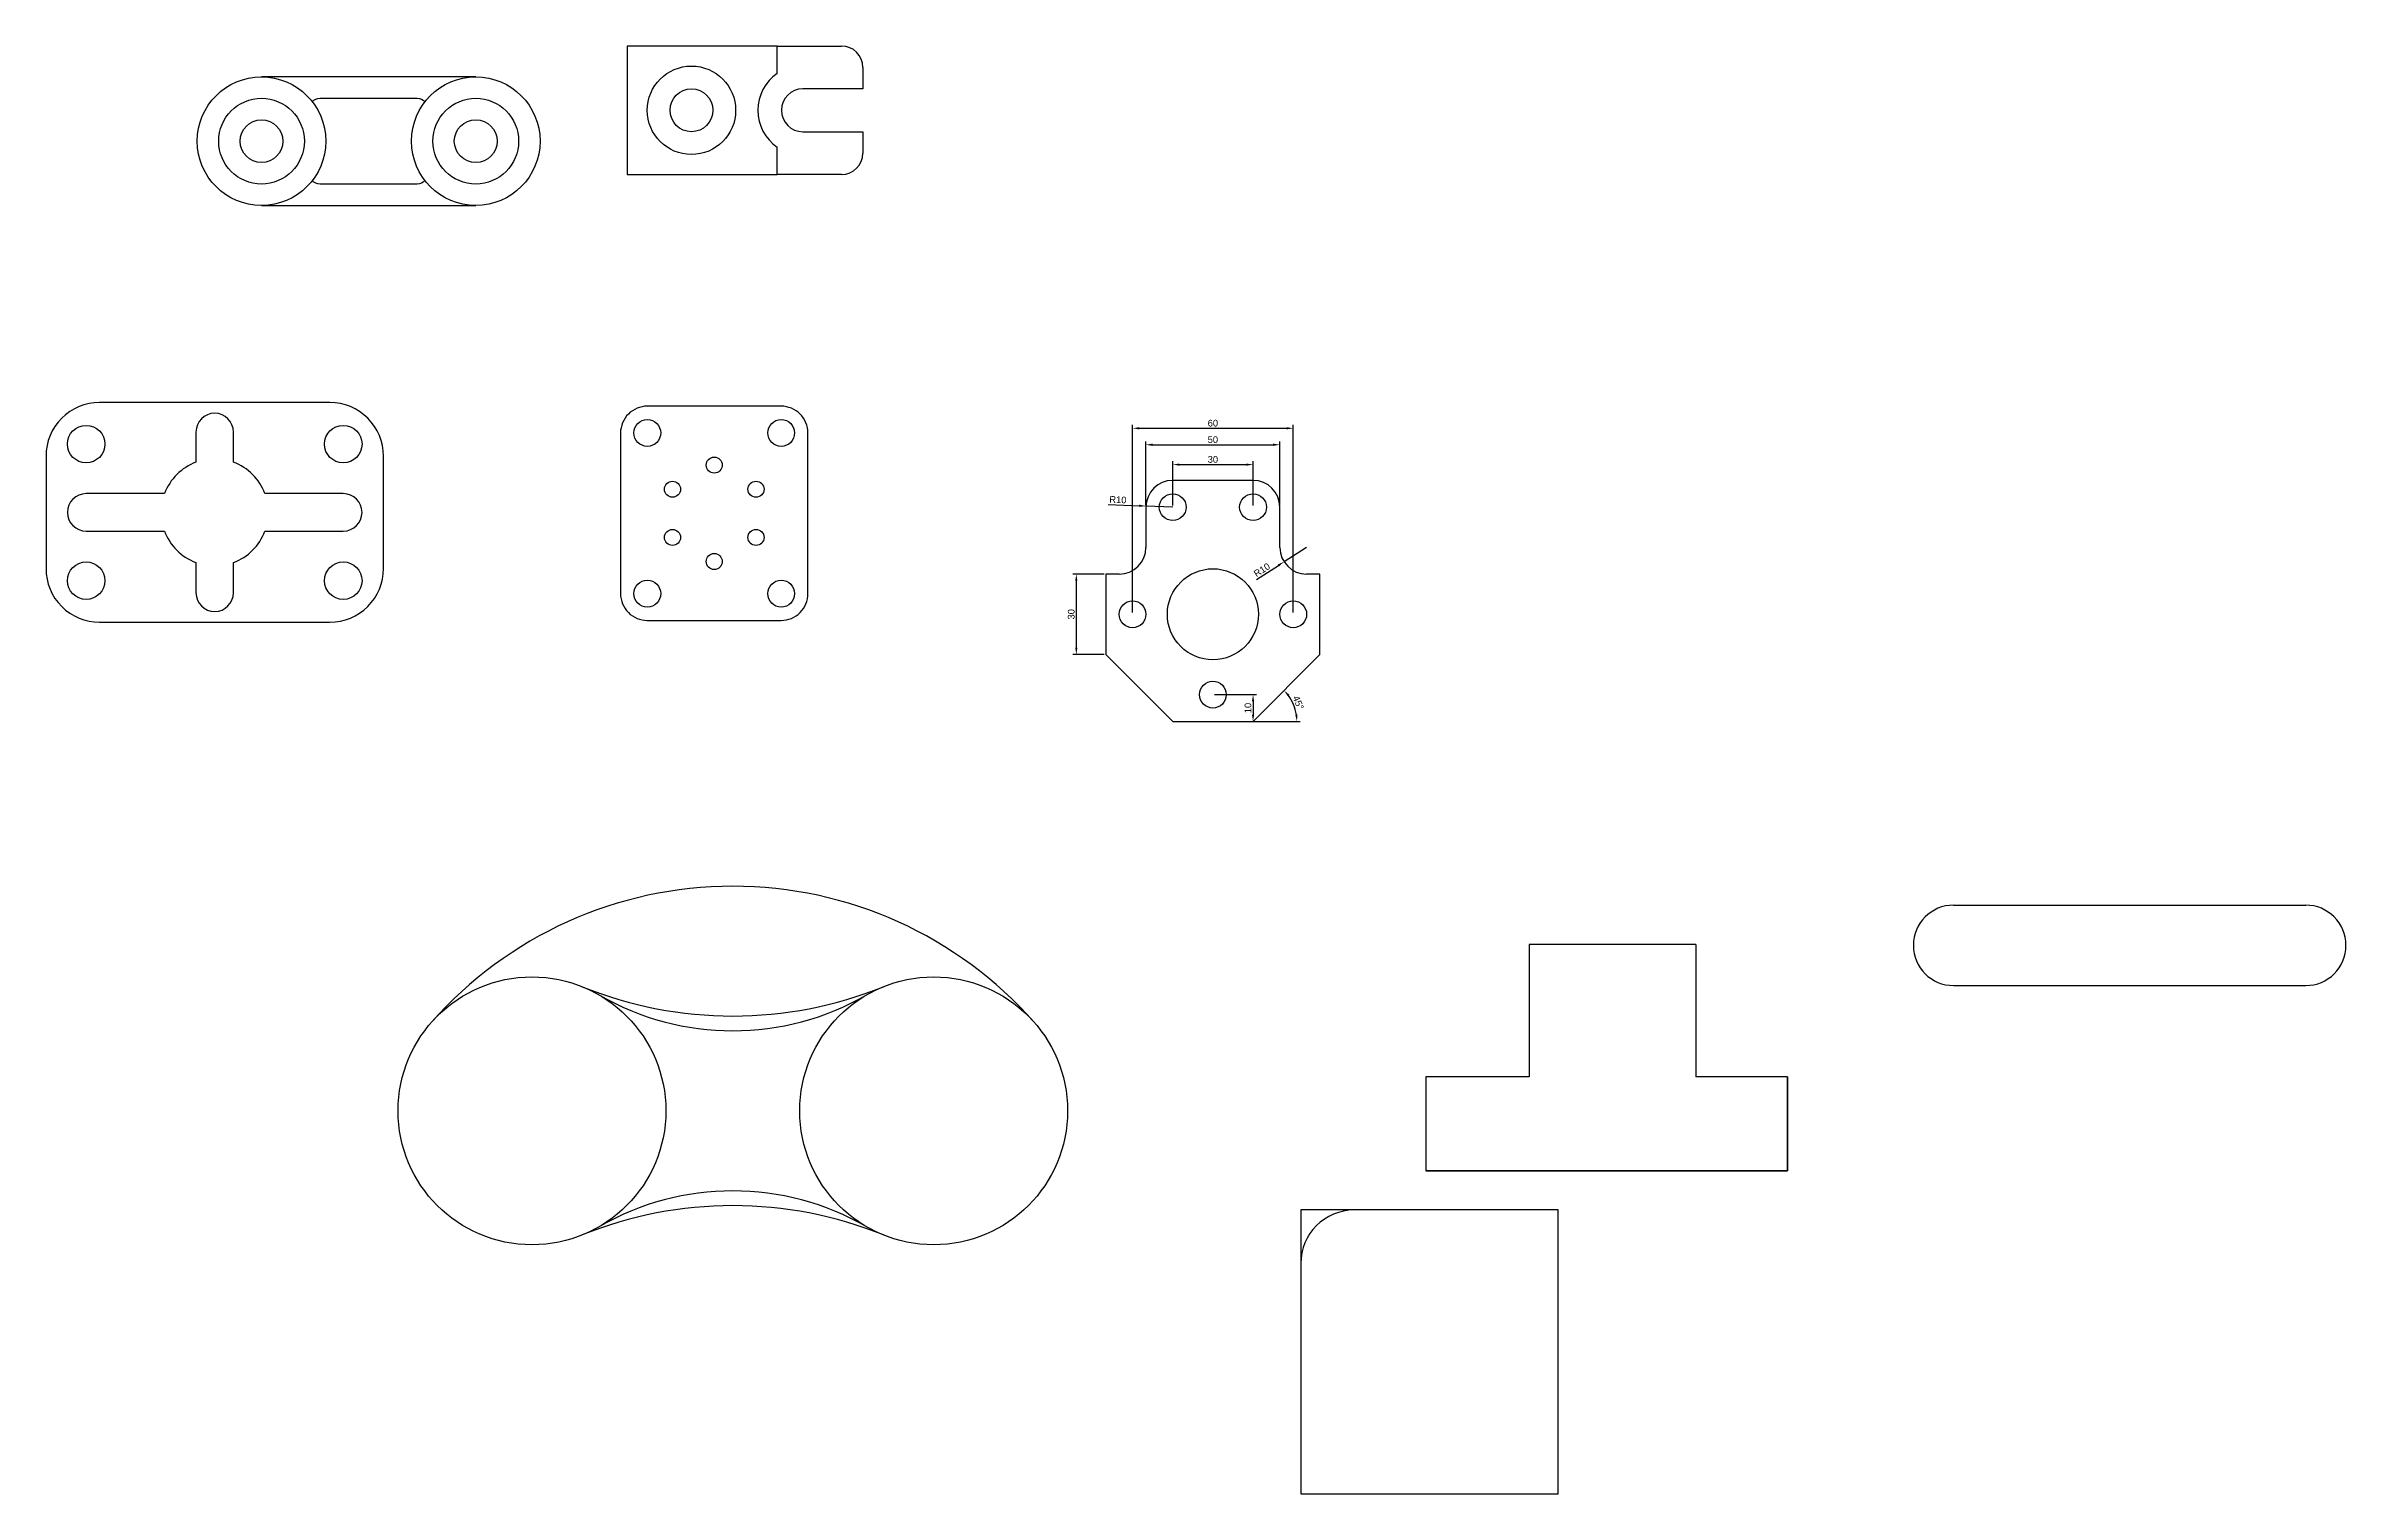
# Model space of a CAD drawing. Header units: millimetres. Extents: x 71 to 1541, y 46 to 633.
# Drawn here: x 683 to 1541, y 92 to 633 of the extents above; entities that cross this region are included whole.
import ezdxf

# ---------------------------------------------------------------- set-up
doc = ezdxf.new("R2010")
doc.units = ezdxf.units.MM
doc.styles.get("Standard").update_dxf_attribs({"font": 'arial.ttf'})
doc.dimstyles.new('ISO-25', dxfattribs={"dimtxt": 2.5, "dimasz": 2.5, "dimexe": 1.25, "dimexo": 0.625, "dimtad": 1, "dimtxsty": 'Standard', "dimcen": 2.5, "dimadec": 0, "dimazin": 0, "dimtfac": 1, "dimtmove": 0, "dimatfit": 3, "dimfxl": 1, "dimarcsym": 0})

# ---------------------------------------------------------------- blocks, each defined once
blk = doc.blocks.new('*D9')
at = {"color": 0, "lineweight": -2, "transparency": 16777216}
for p, q in [((1103.25, 461.37), (1103.25, 477.89)), ((1105.75, 476.64), (1130.75, 476.64)), ((1133.25, 461.37), (1133.25, 477.89))]:
    blk.add_line(p, q, dxfattribs=at)
at = {"color": 0, "transparency": 16777216}
for points in [[(1105.75, 477.05), (1105.75, 476.22), (1103.25, 476.64)], [(1130.75, 477.05), (1130.75, 476.22), (1133.25, 476.64)]]:
    blk.add_solid(points, dxfattribs=at)
at = {"layer": 'Defpoints', "color": 0, "transparency": 16777216}
for p in [(1133.25, 476.64), (1103.25, 460.74), (1133.25, 460.74)]:
    blk.add_point(p, dxfattribs=at)
at = {"color": 0, "transparency": 16777216, "insert": (1118.25, 478.54), "char_height": 2.5, "attachment_point": 5}
blk.add_mtext('30', dxfattribs=at)
blk = doc.blocks.new('*D10')
at = {"color": 0, "lineweight": -2, "transparency": 16777216}
for p, q in [((1093.25, 461.37), (1093.25, 485.29)), ((1095.75, 484.04), (1140.75, 484.04)), ((1143.25, 461.37), (1143.25, 485.29))]:
    blk.add_line(p, q, dxfattribs=at)
at = {"color": 0, "transparency": 16777216}
for points in [[(1095.75, 484.46), (1095.75, 483.62), (1093.25, 484.04)], [(1140.75, 484.46), (1140.75, 483.62), (1143.25, 484.04)]]:
    blk.add_solid(points, dxfattribs=at)
at = {"layer": 'Defpoints', "color": 0, "transparency": 16777216}
for p in [(1143.25, 484.04), (1093.25, 460.74), (1143.25, 460.74)]:
    blk.add_point(p, dxfattribs=at)
at = {"color": 0, "transparency": 16777216, "insert": (1118.25, 485.94), "char_height": 2.5, "attachment_point": 5}
blk.add_mtext('50', dxfattribs=at)
blk = doc.blocks.new('*D11')
at = {"color": 0, "lineweight": -2, "transparency": 16777216}
for p, q in [((1088.25, 421.37), (1088.25, 491.44)), ((1090.75, 490.19), (1145.75, 490.19)), ((1148.25, 421.37), (1148.25, 491.44))]:
    blk.add_line(p, q, dxfattribs=at)
at = {"color": 0, "transparency": 16777216}
for points in [[(1090.75, 490.61), (1090.75, 489.78), (1088.25, 490.19)], [(1145.75, 490.61), (1145.75, 489.78), (1148.25, 490.19)]]:
    blk.add_solid(points, dxfattribs=at)
at = {"layer": 'Defpoints', "color": 0, "transparency": 16777216}
for p in [(1148.25, 490.19), (1088.25, 420.74), (1148.25, 420.74)]:
    blk.add_point(p, dxfattribs=at)
at = {"color": 0, "transparency": 16777216, "insert": (1118.25, 492.09), "char_height": 2.5, "attachment_point": 5}
blk.add_mtext('60', dxfattribs=at)
blk = doc.blocks.new('*D12')
at = {"color": 0, "lineweight": -2, "transparency": 16777216}
for p, q in [((1077.63, 435.74), (1066.01, 435.74)), ((1067.26, 433.24), (1067.26, 408.24)), ((1077.63, 405.74), (1066.01, 405.74))]:
    blk.add_line(p, q, dxfattribs=at)
at = {"color": 0, "transparency": 16777216}
for points in [[(1066.85, 433.24), (1067.68, 433.24), (1067.26, 435.74)], [(1066.85, 408.24), (1067.68, 408.24), (1067.26, 405.74)]]:
    blk.add_solid(points, dxfattribs=at)
at = {"layer": 'Defpoints', "color": 0, "transparency": 16777216}
for p in [(1078.25, 435.74), (1067.26, 405.74), (1078.25, 405.74)]:
    blk.add_point(p, dxfattribs=at)
at = {"color": 0, "transparency": 16777216, "insert": (1065.36, 420.74), "char_height": 2.5, "attachment_point": 5, "rotation": 90}
blk.add_mtext('30', dxfattribs=at)
blk = doc.blocks.new('*D13')
at = {"color": 0, "lineweight": -2, "transparency": 16777216}
for p, q in [((1134.54, 433.76), (1142.73, 439)), ((1153.25, 445.74), (1144.83, 440.35))]:
    blk.add_line(p, q, dxfattribs=at)
at = {"color": 0, "transparency": 16777216}
blk.add_solid([(1142.5, 439.35), (1142.95, 438.65), (1144.83, 440.35)], dxfattribs=at)
at = {"layer": 'Defpoints', "color": 0, "transparency": 16777216}
for p in [(1144.83, 440.35), (1153.25, 445.74)]:
    blk.add_point(p, dxfattribs=at)
at = {"color": 0, "transparency": 16777216, "insert": (1136.56, 437.31), "char_height": 2.5, "attachment_point": 5, "rotation": 32.6286}
blk.add_mtext('R10', dxfattribs=at)
blk = doc.blocks.new('*D14')
at = {"color": 0, "lineweight": -2, "transparency": 16777216}
for p, q in [((1079.11, 461.76), (1090.77, 461.27)), ((1103.25, 460.74), (1093.26, 461.16))]:
    blk.add_line(p, q, dxfattribs=at)
at = {"color": 0, "transparency": 16777216}
blk.add_solid([(1090.78, 461.68), (1090.75, 460.85), (1093.26, 461.16)], dxfattribs=at)
at = {"layer": 'Defpoints', "color": 0, "transparency": 16777216}
for p in [(1093.26, 461.16), (1103.25, 460.74)]:
    blk.add_point(p, dxfattribs=at)
at = {"color": 0, "transparency": 16777216, "insert": (1082.79, 463.51), "char_height": 2.5, "attachment_point": 5, "rotation": 357.58521}
blk.add_mtext('R10', dxfattribs=at)
blk = doc.blocks.new('*D15')
at = {"color": 0, "lineweight": -2, "transparency": 16777216}
for p, q in [((1118.88, 390.74), (1134.5, 390.74)), ((1133.25, 388.24), (1133.25, 383.24)), ((1118.88, 380.74), (1134.5, 380.74))]:
    blk.add_line(p, q, dxfattribs=at)
at = {"color": 0, "transparency": 16777216}
for points in [[(1132.84, 388.24), (1133.67, 388.24), (1133.25, 390.74)], [(1132.84, 383.24), (1133.67, 383.24), (1133.25, 380.74)]]:
    blk.add_solid(points, dxfattribs=at)
at = {"layer": 'Defpoints', "color": 0, "transparency": 16777216}
for p in [(1118.25, 390.74), (1118.25, 380.74), (1133.25, 380.74)]:
    blk.add_point(p, dxfattribs=at)
at = {"color": 0, "transparency": 16777216, "insert": (1131.35, 385.74), "char_height": 2.5, "attachment_point": 5, "rotation": 90}
blk.add_mtext('10', dxfattribs=at)
blk = doc.blocks.new('*D16')
at = {"color": 0, "lineweight": -2, "transparency": 16777216}
blk.add_line((1133.88, 380.74), (1150.89, 380.74), dxfattribs=at)
blk.add_arc((1133.25, 380.74), 16.39, 8.74774, 36.25226, dxfattribs=at)
at = {"color": 0, "transparency": 16777216}
for points in [[(1146.16, 390.16), (1146.79, 390.7), (1144.84, 392.33)], [(1149.87, 383.27), (1149.04, 383.2), (1149.64, 380.74)]]:
    blk.add_solid(points, dxfattribs=at)
at = {"layer": 'Defpoints', "color": 0, "transparency": 16777216}
for p in [(1158.25, 405.74), (1103.25, 380.74), (1133.25, 380.74), (1133.25, 380.74), (1149.09, 384.98)]:
    blk.add_point(p, dxfattribs=at)
at = {"color": 0, "transparency": 16777216, "insert": (1150.15, 387.74), "char_height": 2.5, "attachment_point": 5, "rotation": 292.5}
blk.add_mtext('45°', dxfattribs=at)

msp = doc.modelspace()

# ---------------------------------------------------------------- linework, layer by layer
for p, q in [((955.553, 632.924), (899.553, 632.924)), ((899.553, 632.924), (899.553, 584.924)), ((955.553, 632.924), (979.553, 632.924)), ((955.553, 622.711), (955.553, 632.924)), ((842.999, 621.391), (762.999, 621.391)), ((987.553, 624.924), (987.553, 616.924)), ((987.553, 616.924), (965.153, 616.924)), ((955.553, 584.924), (955.553, 595.137)), ((965.153, 600.924), (987.553, 600.924)), ((987.553, 600.924), (987.553, 592.924)), ((899.553, 584.924), (955.553, 584.924)), ((979.553, 584.924), (955.553, 584.924)), ((762.999, 573.391), (842.999, 573.391)), ((738.522, 488.794), (738.522, 477.529)), ((752.522, 477.529), (752.522, 488.794)), ((726.787, 465.794), (697.522, 465.794)), ((793.522, 465.794), (764.257, 465.794)), ((1133.254, 470.741), (1103.254, 470.741)), ((1093.254, 460.741), (1093.254, 445.741)), ((1143.254, 445.741), (1143.254, 460.741)), ((697.522, 451.794), (726.787, 451.794)), ((764.257, 451.794), (793.522, 451.794)), ((738.522, 440.059), (738.522, 428.794)), ((752.522, 428.794), (752.522, 440.059)), ((1083.254, 435.741), (1078.254, 435.741)), ((1078.254, 435.741), (1078.254, 420.741)), ((1158.254, 435.741), (1153.254, 435.741)), ((1158.254, 420.741), (1158.254, 435.741)), ((1078.254, 420.741), (1078.254, 405.741)), ((1158.254, 405.741), (1158.254, 420.741)), ((1078.254, 405.741), (1103.254, 380.741)), ((1133.254, 380.741), (1158.254, 405.741)), ((1103.254, 380.741), (1133.254, 380.741)), ((1394.825, 312.138), (1526.38, 312.138)), ((1298.559, 297.408), (1236.353, 297.408)), ((1236.353, 297.408), (1236.353, 248.069)), ((1298.559, 297.408), (1298.559, 248.069)), ((1394.825, 282.138), (1526.38, 282.138)), ((1197.831, 248.069), (1197.831, 212.989)), ((1236.353, 248.069), (1197.831, 248.069)), ((1332.801, 248.069), (1298.559, 248.069)), ((1332.801, 248.069), (1332.801, 212.989)), ((1332.801, 212.989), (1332.801, 248.069)), ((1197.831, 212.989), (1332.801, 212.989)), ((1332.801, 212.989), (1197.831, 212.989))]:
    msp.add_line(p, q)
for points in [[(781.955, 612.111, -0.2087077), (784.888, 613.391), (821.111, 613.391, -0.2087077), (824.044, 612.111)], [(824.044, 582.671, -0.2087077), (821.111, 581.391), (784.888, 581.391, -0.2087077), (781.955, 582.671)]]:
    msp.add_lwpolyline(points, format="xyb")
for points in [[(702.522, 417.794), (788.522, 417.794, 0.4142136), (808.522, 437.794), (808.522, 479.794, 0.4142136), (788.522, 499.794), (702.522, 499.794, 0.4142136), (682.522, 479.794), (682.522, 437.794, 0.4142136)], [(907.058, 418.445), (957.058, 418.445, 0.4142136), (967.058, 428.445), (967.058, 488.445, 0.4142136), (957.058, 498.445), (907.058, 498.445, 0.4142136), (897.058, 488.445), (897.058, 428.445, 0.4142136)]]:
    msp.add_lwpolyline(points, format="xyb", close=True)
msp.add_lwpolyline([(1151.066, 92.287), (1247.159, 92.287), (1247.159, 198.332), (1151.066, 198.332)], close=True)
for centre, radius in [((762.999, 597.391), 24), ((842.999, 597.391), 24), ((923.553, 608.924), 16.5), ((762.999, 597.391), 16), ((762.999, 597.391), 16), ((842.999, 597.391), 16), ((923.553, 608.924), 8), ((762.999, 597.391), 8), ((842.999, 597.391), 8), ((697.522, 484.294), 7), ((793.522, 484.294), 7), ((907.058, 488.445), 5), ((957.058, 488.445), 5), ((932.058, 476.445), 3), ((916.47, 467.445), 3), ((947.647, 467.445), 3), ((1103.254, 460.741), 5), ((1133.254, 460.741), 5), ((916.47, 449.445), 3), ((947.647, 449.445), 3), ((697.522, 433.294), 7), ((793.522, 433.294), 7), ((932.058, 440.445), 3), ((907.058, 428.445), 5), ((957.058, 428.445), 5), ((1118.254, 420.741), 17), ((1088.254, 420.741), 5), ((1148.254, 420.741), 5), ((1118.254, 390.741), 5), ((863.996, 235.348), 50), ((1013.996, 235.348), 50)]:
    msp.add_circle(centre, radius)
for centre, radius, start, end in [((979.553, 624.924), 8, 0, 90), ((965.153, 608.924), 16.8, 124.849905, 235.150095), ((965.153, 608.924), 8, 90, 270), ((979.553, 592.924), 8, 270, 0), ((745.522, 488.794), 7, 0, 180), ((745.522, 458.794), 20, 110.487315, 159.512685), ((745.522, 458.794), 20, 20.487315, 69.512685), ((697.522, 458.794), 7, 90, 270), ((793.522, 458.794), 7, 270, 90), ((1103.254, 460.741), 10, 90, 180), ((1133.254, 460.741), 10, 0, 90), ((745.522, 458.794), 20, 200.487315, 249.512685), ((745.522, 458.794), 20, 290.487315, 339.512685), ((1083.254, 445.741), 10, 270, 0), ((1153.254, 445.741), 10, 180, 270), ((745.522, 428.794), 7, 180, 0), ((938.996, 169.205), 150, 41.409622, 138.590378), ((1394.825, 297.138), 15, 90, 270), ((1526.38, 297.138), 15, 270, 90), ((938.996, 420.753), 150, 247.975687, 292.024313), ((938.996, 365.252), 100, 240, 300), ((938.996, 365.252), 100, 240, 300), ((938.996, 49.943), 150, 67.975687, 112.024313), ((938.996, 105.445), 100, 60, 120), ((1171.066, 178.332), 20, 90, 180)]:
    msp.add_arc(centre, radius, start, end)

# ---------------------------------------------------------------- dimensions: what is measured, and where the dimension line sits
for base, p1, p2, picture, middle in [((1148.254, 490.192), (1088.254, 420.741), (1148.254, 420.741), '*D11', (1118.254, 492.094)), ((1143.254, 484.04), (1093.254, 460.741), (1143.254, 460.741), '*D10', (1118.254, 485.942)), ((1133.254, 476.635), (1103.254, 460.741), (1133.254, 460.741), '*D9', (1118.254, 478.538))]:
    dim = msp.add_linear_dim(base=base, p1=p1, p2=p2, dimstyle='ISO-25')
    dim.commit()
    dim.dimension.update_dxf_attribs({"geometry": picture, "text_midpoint": middle})
dim = msp.add_radius_dim(center=(1103.254, 460.741), mpoint=(1093.263, 461.163), dimstyle='ISO-25')
dim.commit()
dim.dimension.update_dxf_attribs({"geometry": '*D14', "text_midpoint": (1082.712, 461.608), "dimtype": 164})
dim = msp.add_radius_dim(center=(1153.254, 445.741), mpoint=(1144.832, 440.349), dimstyle='ISO-25')
dim.commit()
dim.dimension.update_dxf_attribs({"geometry": '*D13', "text_midpoint": (1136.558, 437.31)})
for base, p1, p2, picture, middle in [((1067.262, 405.741), (1078.254, 435.741), (1078.254, 405.741), '*D12', (1065.36, 420.741)), ((1133.254, 380.741), (1118.254, 390.741), (1118.254, 380.741), '*D15', (1131.353, 385.741))]:
    dim = msp.add_linear_dim(base=base, p1=p1, p2=p2, angle=90, dimstyle='ISO-25')
    dim.commit()
    dim.dimension.update_dxf_attribs({"geometry": picture, "text_midpoint": middle})
dim = msp.add_angular_dim_2l(base=(1149.086, 384.983), line1=((1103.254, 380.741), (1133.254, 380.741)), line2=((1133.254, 380.741), (1158.254, 405.741)), dimstyle='ISO-25')
dim.commit()
dim.dimension.update_dxf_attribs({"geometry": '*D16', "text_midpoint": (1150.149, 387.739)})

doc.saveas('drawing.dxf')
